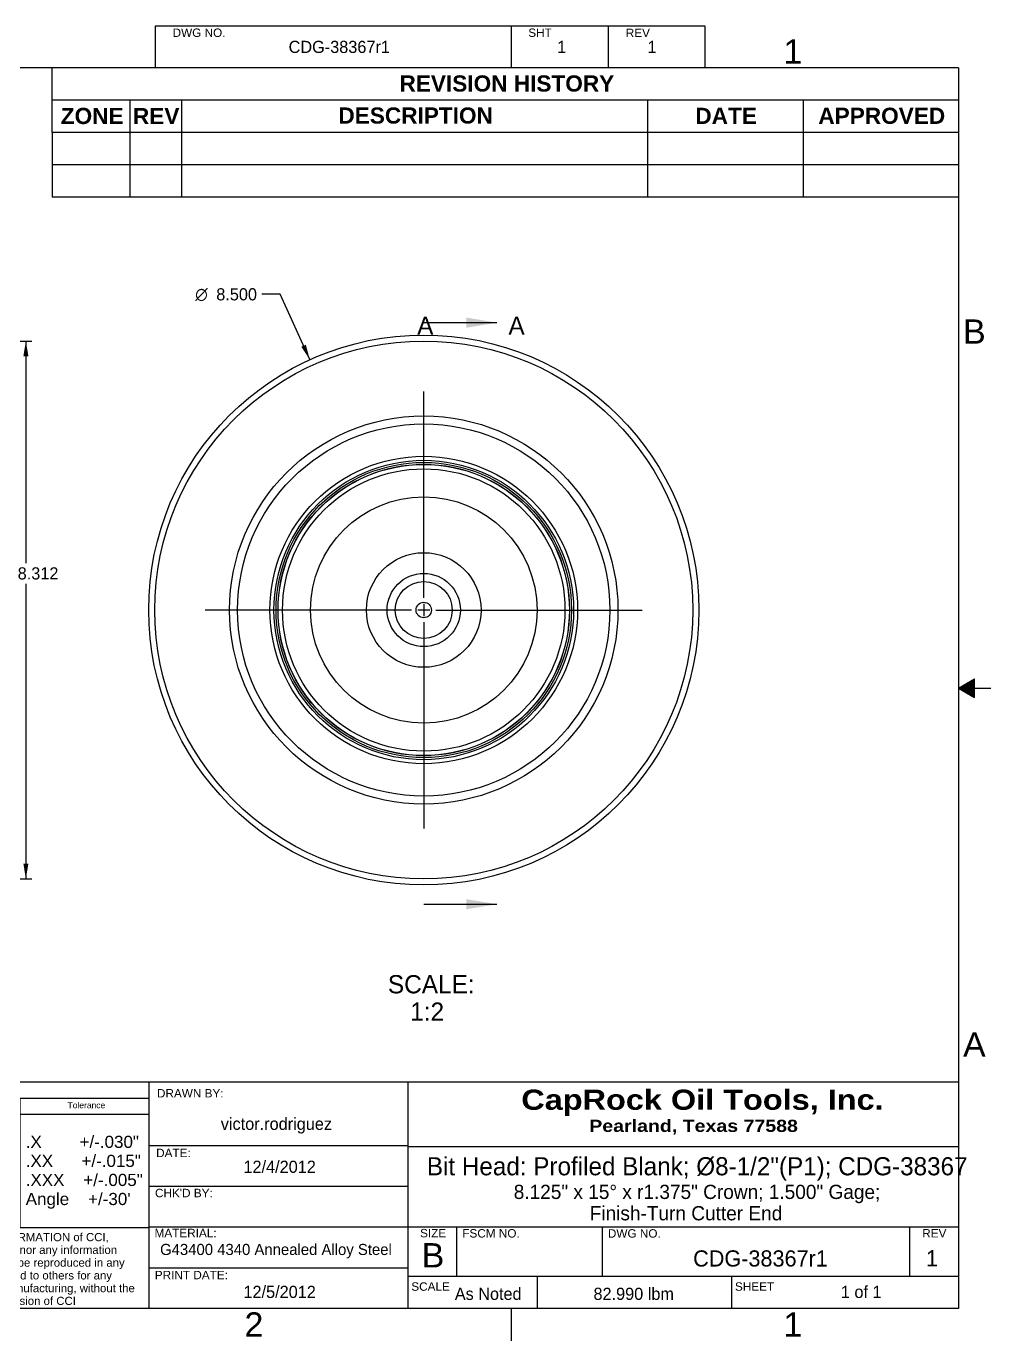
# Model space of a CAD drawing. Header units: inches. Extents: x 0.5 to 44.5, y 0.5 to 24.1.
# Drawn here: x 9.01 to 16.46, y 0.46 to 10.61 of the extents above; entities that cross this region are included whole.
import ezdxf
from ezdxf.enums import TextEntityAlignment as Align
from ezdxf.lldxf.tags import DXFTag

# ---------------------------------------------------------------- set-up
doc = ezdxf.new("R2010")
doc.units = ezdxf.units.IN
doc.header["$MEASUREMENT"] = 0
doc.layers.add('CDG-38367R1', color=7, linetype='Continuous')
doc.layers.add('Default', color=7, linetype='Continuous')
doc.styles.add('SEACAD_Arial', font='arial.ttf')
doc.styles.add('SEACAD_ArialB', font='arialbd.ttf')
doc.styles.add('SEACAD_Solid_Edge_ANSI', font='seans.ttf')
doc.styles.add('SEACAD_Solid_Edge_ANSI1_Symbols', font='semeca1.ttf')
doc.styles.add('SEACAD_Solid_Edge_ANSIB', font='seansbd.ttf')
tags = doc.linetypes.add('CENTER2', pattern=[1.125, 0.75, -0.125, 0.125, -0.125]).pattern_tags.tags
tags[10:11] = [DXFTag(74, 4), DXFTag(75, 0), DXFTag(340, '0'), DXFTag(46, 0.0), DXFTag(50, 0.0), DXFTag(44, 0.0), DXFTag(45, 0.0)]
tags[8:9] = [DXFTag(74, 4), DXFTag(75, 0), DXFTag(340, '0'), DXFTag(46, 0.0), DXFTag(50, 0.0), DXFTag(44, 0.0), DXFTag(45, 0.0)]
tags[6:7] = [DXFTag(74, 4), DXFTag(75, 0), DXFTag(340, '0'), DXFTag(46, 0.0), DXFTag(50, 0.0), DXFTag(44, 0.0), DXFTag(45, 0.0)]
tags[4:5] = [DXFTag(74, 4), DXFTag(75, 0), DXFTag(340, '0'), DXFTag(46, 0.0), DXFTag(50, 0.0), DXFTag(44, 0.0), DXFTag(45, 0.0)]
tags = doc.linetypes.add('HIDDEN2', pattern=[0.1875, 0.125, -0.0625]).pattern_tags.tags
tags[6:7] = [DXFTag(74, 4), DXFTag(75, 0), DXFTag(340, '0'), DXFTag(46, 0.0), DXFTag(50, 0.0), DXFTag(44, 0.0), DXFTag(45, 0.0)]
tags[4:5] = [DXFTag(74, 4), DXFTag(75, 0), DXFTag(340, '0'), DXFTag(46, 0.0), DXFTag(50, 0.0), DXFTag(44, 0.0), DXFTag(45, 0.0)]
doc.dimstyles.new('ANSI', dxfattribs={"dimtxt": 0.094, "dimasz": 0.1175, "dimexe": 0.047, "dimexo": 0.047, "dimgap": 0.047, "dimtad": 0, "dimtih": 1, "dimtoh": 1, "dimdec": 3, "dimlfac": 2, "dimzin": 4, "dimdsep": 46, "dimtxsty": 'SEACAD_Solid_Edge_ANSI', "dimblk1": '_SE_FILLED', "dimblk2": '_SE_FILLED', "dimsah": 1, "dimcen": 0.047, "dimazin": 0, "dimtfac": 1, "dimtdec": 3, "dimtofl": 0, "dimtmove": 0, "dimatfit": 3, "dimfxl": 1, "dimtolj": 1, "dimtzin": 4, "dimarcsym": 0})

# ---------------------------------------------------------------- blocks, each defined once
blk = doc.blocks.new('SEANNOT_GROUP1')
at = {"layer": 'Default', "color": 7, "linetype": 'CENTER2'}
for p, q in [((12.076, 6.197), (12.076, 7.791)), ((11.982, 6.103), (10.388, 6.103)), ((12.123, 6.103), (12.029, 6.103)), ((12.076, 6.15), (12.076, 6.056)), ((12.17, 6.103), (13.764, 6.103)), ((12.076, 6.009), (12.076, 4.415))]:
    blk.add_line(p, q, dxfattribs=at)
blk = doc.blocks.new('SE')
at = {"layer": 'CDG-38367R1', "color": 7, "linetype": 'Continuous'}
for radius in [2.125, 2.078]:
    blk.add_circle((12.076, 6.103), radius, dxfattribs=at)
at = {"layer": 'CDG-38367R1', "color": 7, "linetype": 'HIDDEN2'}
for radius in [1.5, 1.438, 1.188, 1.157, 1.141, 1.126, 1.125, 1.091, 0.875, 0.443, 0.283, 0.22, 0.0596]:
    blk.add_circle((12.076, 6.103), radius, dxfattribs=at)
blk = doc.blocks.new('SE2')
at = {"color": 7, "linetype": 'Continuous', "style": 'SEACAD_Solid_Edge_ANSI'}
blk.add_text('A', height=0.141, dxfattribs=at).set_placement((12.025, 8.371), align=Align.TOP_LEFT)
blk = doc.blocks.new('SE3')
at = {"color": 7, "linetype": 'Continuous', "style": 'SEACAD_Solid_Edge_ANSI'}
blk.add_text('A', height=0.141, dxfattribs=at).set_placement((12.73, 8.371), align=Align.TOP_LEFT)
blk = doc.blocks.new('SEANNOT_GROUP5')
at = {"linetype": 'Continuous'}
blk.add_hatch(color=7, dxfattribs=at).paths.add_polyline_path([(12.405, 3.79), (12.64, 3.829), (12.405, 3.868)])
at = {"color": 7, "linetype": 'Continuous'}
blk.add_lwpolyline([(12.076, 3.829), (12.64, 3.829)], dxfattribs=at)
blk = doc.blocks.new('SEANNOT_GROUP6')
at = {"linetype": 'Continuous'}
blk.add_hatch(color=7, dxfattribs=at).paths.add_polyline_path([(12.405, 8.284), (12.64, 8.324), (12.405, 8.363)])
at = {"color": 7, "linetype": 'Continuous'}
blk.add_lwpolyline([(12.076, 8.324), (12.64, 8.324)], dxfattribs=at)
blk = doc.blocks.new('SE1')
at = {"color": 7, "linetype": 'CENTER2', "const_width": 0.0006}
blk.add_lwpolyline([(12.076, 3.829), (12.076, 8.324)], dxfattribs=at)
for name in ['SE2', 'SEANNOT_GROUP6', 'SE3', 'SEANNOT_GROUP5']:
    blk.add_blockref(name, (0, 0))
blk = doc.blocks.new('GDimGGroup')
at = {"layer": 'Default', "linetype": 'Continuous'}
for points in [[(9.022, 8.064), (9.002, 8.182), (8.983, 8.064)], [(9.022, 4.143), (8.983, 4.143), (9.002, 4.025)]]:
    blk.add_hatch(color=7, dxfattribs=at).paths.add_polyline_path(points)
at = {"layer": 'Default', "color": 7, "linetype": 'Continuous'}
for p, q in [((6.476, 8.182), (9.049, 8.182)), ((9.002, 8.182), (9.002, 6.466)), ((9.002, 6.306), (9.002, 4.025)), ((6.476, 4.025), (9.049, 4.025))]:
    blk.add_line(p, q, dxfattribs=at)
for s, style, p in [('O', 'SEACAD_Solid_Edge_ANSI1_Symbols', (8.775, 6.433)), ('8.312', 'SEACAD_Solid_Edge_ANSI', (8.939, 6.433))]:
    blk.add_text(s, height=0.094, dxfattribs=dict(at, style=style)).set_placement(p, align=Align.TOP_LEFT)
blk = doc.blocks.new('DMBLK41')
at = {"layer": 'Default', "linetype": 'Continuous', "transparency": 16777216}
blk.add_hatch(color=7, dxfattribs=at).paths.add_polyline_path([(11.13, 8.137), (11.196, 8.038), (11.165, 8.153)])
at = {"layer": 'Default', "color": 7, "linetype": 'Continuous', "transparency": 16777216}
for p, q in [((10.966, 8.543), (10.825, 8.543)), ((11.196, 8.038), (10.966, 8.543))]:
    blk.add_line(p, q, dxfattribs=at)
for s, style, p in [('O', 'SEACAD_Solid_Edge_ANSI1_Symbols', (10.31, 8.59)), ('8.500', 'SEACAD_Solid_Edge_ANSI', (10.473, 8.59))]:
    blk.add_text(s, height=0.094, dxfattribs=dict(at, style=style)).set_placement(p, align=Align.TOP_LEFT)
blk = doc.blocks.new('_SE_FILLED')
at = {"color": 0}
blk.add_line((0, 0), (-1, 0), dxfattribs=at)
blk.add_solid([(0, 0), (-1, -0.1665), (-1, 0.1665), (0, 0)], dxfattribs=at)
blk = doc.blocks.new('SEANNOT_GROUP8')
at = {"layer": 'Default', "color": 7, "linetype": 'Continuous', "style": 'SEACAD_Solid_Edge_ANSI'}
blk.add_text('1 of 1', height=0.094, dxfattribs=at).set_placement((15.298, 0.88), align=Align.TOP_LEFT)
blk = doc.blocks.new('SEANNOT_GROUP9')
at = {"layer": 'Default', "color": 7, "linetype": 'Continuous', "style": 'SEACAD_Solid_Edge_ANSI'}
blk.add_text('82.990 lbm', height=0.094, dxfattribs=at).set_placement((13.387, 0.865), align=Align.TOP_LEFT)
blk = doc.blocks.new('SEANNOT_GROUP10')
at = {"layer": 'Default', "color": 7, "linetype": 'Continuous', "style": 'SEACAD_Solid_Edge_ANSIB'}
blk.add_text('CDG-38367r1', height=0.125, dxfattribs=at).set_placement((14.157, 1.154), align=Align.TOP_LEFT)
blk = doc.blocks.new('SEANNOT_GROUP11')
at = {"layer": 'Default', "color": 7, "linetype": 'Continuous', "style": 'SEACAD_Solid_Edge_ANSIB'}
blk.add_text('1', height=0.125, dxfattribs=at).set_placement((15.956, 1.156), align=Align.TOP_LEFT)
blk = doc.blocks.new('SEANNOT_GROUP12')
at = {"layer": 'Default', "color": 7, "linetype": 'Continuous', "style": 'SEACAD_Solid_Edge_ANSI'}
blk.add_text('As Noted', height=0.0937, dxfattribs=at).set_placement((12.316, 0.865), align=Align.TOP_LEFT)
blk = doc.blocks.new('SEANNOT_GROUP13')
at = {"layer": 'Default', "color": 7, "linetype": 'Continuous', "style": 'SEACAD_Solid_Edge_ANSI'}
blk.add_text('G43400 4340 Annealed Alloy Steel', height=0.086, dxfattribs=at).set_placement((10.039, 1.204), align=Align.TOP_LEFT)
blk = doc.blocks.new('SEANNOT_GROUP14')
at = {"layer": 'Default', "color": 7, "linetype": 'Continuous', "style": 'SEACAD_Solid_Edge_ANSI'}
blk.add_text('12/5/2012', height=0.094, dxfattribs=at).set_placement((10.683, 0.88), align=Align.TOP_LEFT)
blk = doc.blocks.new('SEANNOT_GROUP17')
at = {"layer": 'Default', "color": 7, "linetype": 'Continuous', "style": 'SEACAD_Arial'}
blk.add_text('A', height=0.188, dxfattribs=at).set_placement((16.242, 2.838), align=Align.TOP_LEFT)
blk = doc.blocks.new('SEANNOT_GROUP18')
at = {"layer": 'Default', "color": 7, "linetype": 'Continuous', "style": 'SEACAD_Arial'}
blk.add_text('1', height=0.188, dxfattribs=at).set_placement((14.854, 10.513), align=Align.TOP_LEFT)
blk = doc.blocks.new('SEANNOT_GROUP22')
at = {"layer": 'Default', "color": 7, "linetype": 'Continuous', "style": 'SEACAD_Arial'}
blk.add_text('B', height=0.188, dxfattribs=at).set_placement((16.242, 8.349), align=Align.TOP_LEFT)
blk = doc.blocks.new('SEANNOT_GROUP24')
at = {"layer": 'Default', "color": 7, "linetype": 'Continuous', "style": 'SEACAD_Solid_Edge_ANSI'}
blk.add_text('CDG-38367r1', height=0.094, dxfattribs=at).set_placement((11.032, 10.502), align=Align.TOP_LEFT)
blk = doc.blocks.new('SEANNOT_GROUP25')
at = {"layer": 'Default', "color": 7, "linetype": 'Continuous', "style": 'SEACAD_Solid_Edge_ANSI'}
blk.add_text('1', height=0.094, dxfattribs=at).set_placement((13.106, 10.502), align=Align.TOP_LEFT)
blk = doc.blocks.new('SEANNOT_GROUP26')
at = {"layer": 'Default', "color": 7, "linetype": 'Continuous', "style": 'SEACAD_Solid_Edge_ANSI'}
blk.add_text('1', height=0.094, dxfattribs=at).set_placement((13.805, 10.502), align=Align.TOP_LEFT)
blk = doc.blocks.new('SEANNOT_GROUP29')
at = {"layer": 'Default', "color": 7, "linetype": 'Continuous', "style": 'SEACAD_Arial'}
blk.add_text('2', height=0.188, dxfattribs=at).set_placement((10.691, 0.675), align=Align.TOP_LEFT)
blk = doc.blocks.new('SEANNOT_GROUP30')
at = {"layer": 'Default', "color": 7, "linetype": 'Continuous', "style": 'SEACAD_Arial'}
blk.add_text('1', height=0.188, dxfattribs=at).set_placement((14.854, 0.675), align=Align.TOP_LEFT)
blk = doc.blocks.new('SEANNOT_GROUP31')
at = {"layer": 'Default', "color": 7, "linetype": 'Continuous', "style": 'SEACAD_Solid_Edge_ANSI'}
blk.add_text('12/4/2012', height=0.094, dxfattribs=at).set_placement((10.683, 1.847), align=Align.TOP_LEFT)
blk = doc.blocks.new('SEANNOT_GROUP32')
at = {"layer": 'Default', "color": 7, "linetype": 'Continuous', "style": 'SEACAD_Solid_Edge_ANSI'}
blk.add_text('victor.rodriguez', height=0.094, dxfattribs=at).set_placement((10.508, 2.179), align=Align.TOP_LEFT)
blk = doc.blocks.new('SEANNOT_GROUP34')
at = {"layer": 'Default', "color": 7, "linetype": 'Continuous', "style": 'SEACAD_Solid_Edge_ANSIB'}
blk.add_text('Bit Head: Profiled Blank; Ø8-1/2"(P1); CDG-38367', height=0.14, dxfattribs=at).set_placement((12.1, 1.874), align=Align.TOP_LEFT)
blk = doc.blocks.new('SEANNOT_GROUP35')
at = {"layer": 'Default', "color": 7, "linetype": 'Continuous', "style": 'SEACAD_Solid_Edge_ANSIB'}
for s, p in [('8.125" x 15° x r1.375" Crown; 1.500" Gage;', (12.771, 1.661)), ('Finish-Turn Cutter End', (13.358, 1.496))]:
    blk.add_text(s, height=0.11, dxfattribs=at).set_placement(p, align=Align.TOP_LEFT)
blk = doc.blocks.new('SEANNOT_GROUP36')
at = {"layer": 'Default', "linetype": 'Continuous'}
h = blk.add_hatch(color=7, dxfattribs=at)
edge = h.paths.add_edge_path()
edge.add_ellipse((3.451, 1.002), major_axis=(0.0157, 0), ratio=1, start_angle=0, end_angle=360)
at = {"layer": 'Default', "color": 7, "linetype": 'Continuous'}
blk.add_lwpolyline([(3.718, 0.817), (3.451, 1.002)], dxfattribs=at)
at = {"layer": 'Default', "color": 7, "linetype": 'Continuous', "style": 'SEACAD_Solid_Edge_ANSI'}
for s, p in [('Machined feature or', (3.735, 0.841)), ('surface on this operation.', (3.735, 0.77))]:
    blk.add_text(s, height=0.047, dxfattribs=at).set_placement(p, align=Align.TOP_LEFT)
blk = doc.blocks.new('SEANNOT_GROUP37')
at = {"layer": 'Default', "linetype": 'Continuous'}
h = blk.add_hatch(color=7, dxfattribs=at)
edge = h.paths.add_edge_path()
edge.add_ellipse((3.386, 0.691), major_axis=(0.0157, 0), ratio=1, start_angle=0, end_angle=360)
at = {"layer": 'Default', "color": 7, "linetype": 'Continuous'}
blk.add_lwpolyline([(3.728, 0.615), (3.386, 0.691)], dxfattribs=at)
at = {"layer": 'Default', "color": 7, "linetype": 'Continuous', "style": 'SEACAD_Solid_Edge_ANSI'}
for s, p in [('Must be inspected ', (3.745, 0.639)), ('and  documented ', (3.745, 0.568)), ('on each part.', (3.745, 0.498))]:
    blk.add_text(s, height=0.047, dxfattribs=at).set_placement(p, align=Align.TOP_LEFT)
blk = doc.blocks.new('SEANNOT_GROUP38')
at = {"layer": 'Default', "linetype": 'Continuous'}
h = blk.add_hatch(color=7, dxfattribs=at)
edge = h.paths.add_edge_path()
edge.add_ellipse((3.535, 1.878), major_axis=(0.0157, 0), ratio=1, start_angle=0, end_angle=360)
at = {"layer": 'Default', "color": 7, "linetype": 'Continuous'}
blk.add_lwpolyline([(3.788, 1.966), (3.535, 1.878)], dxfattribs=at)
at = {"layer": 'Default', "color": 7, "linetype": 'Continuous', "style": 'SEACAD_Solid_Edge_ANSI'}
for s, p in [('Must be inspected', (3.805, 1.989)), ('on each part.', (3.805, 1.919))]:
    blk.add_text(s, height=0.047, dxfattribs=at).set_placement(p, align=Align.TOP_LEFT)
blk = doc.blocks.new('SEANNOT_GROUP39')
at = {"layer": 'Default', "linetype": 'Continuous'}
h = blk.add_hatch(color=7, dxfattribs=at)
edge = h.paths.add_edge_path()
edge.add_ellipse((4.142, 1.267), major_axis=(0.0157, 0), ratio=1, start_angle=0, end_angle=360)
at = {"layer": 'Default', "color": 7, "linetype": 'Continuous'}
blk.add_lwpolyline([(3.906, 1.035), (4.142, 1.267)], dxfattribs=at)
at = {"layer": 'Default', "color": 7, "linetype": 'Continuous', "style": 'SEACAD_Solid_Edge_ANSI'}
for s, p in [('For information only', (3.874, 1.011)), ('NOT to be inspected.', (3.874, 0.941))]:
    blk.add_text(s, height=0.047, dxfattribs=at).set_placement(p, align=Align.TOP_LEFT)
blk = doc.blocks.new('SEANNOT_GROUP40')
at = {"layer": 'Default', "color": 7, "linetype": 'Continuous'}
blk.add_line((2.628, 1.568), (2.628, 1.734), dxfattribs=at)
blk.add_lwpolyline([(2.628, 1.892), (2.628, 1.734), (2.778, 1.734), (2.778, 1.892), (2.628, 1.892)], dxfattribs=at)
at = {"layer": 'Default', "color": 7, "linetype": 'Continuous', "style": 'SEACAD_Solid_Edge_ANSI'}
blk.add_text('ƒ', height=0.0787, dxfattribs=at).set_placement((2.667, 1.852), align=Align.TOP_LEFT)
blk = doc.blocks.new('SEANNOT_GROUP41')
at = {"layer": 'Default', "linetype": 'Continuous'}
blk.add_hatch(color=7, dxfattribs=at).paths.add_polyline_path([(3.04, 1.352), (2.98, 1.284), (3.069, 1.266)])
at = {"layer": 'Default', "color": 7, "linetype": 'Continuous'}
for points in [[(3.255, 1.099), (3.01, 1.318)], [(3.255, 1.111), (3.255, 0.954), (3.405, 0.954), (3.405, 1.111), (3.255, 1.111)]]:
    blk.add_lwpolyline(points, dxfattribs=at)
at = {"layer": 'Default', "color": 7, "linetype": 'Continuous', "style": 'SEACAD_Solid_Edge_ANSI'}
blk.add_text('ƒ', height=0.0787, dxfattribs=at).set_placement((3.294, 1.072), align=Align.TOP_LEFT)
blk = doc.blocks.new('SEANNOT_GROUP42')
at = {"layer": 'Default', "linetype": 'Continuous'}
h = blk.add_hatch(color=7, dxfattribs=at)
edge = h.paths.add_edge_path()
edge.add_ellipse((3.696, 1.28), major_axis=(0.0157, 0), ratio=1, start_angle=0, end_angle=360)
at = {"layer": 'Default', "color": 7, "linetype": 'Continuous'}
blk.add_lwpolyline([(3.771, 1.739), (3.696, 1.28)], dxfattribs=at)
at = {"layer": 'Default', "color": 7, "linetype": 'Continuous', "style": 'SEACAD_Solid_Edge_ANSI'}
for s, p in [('Must be inspected', (3.787, 1.762)), ('First Off, Last Off Only', (3.787, 1.692))]:
    blk.add_text(s, height=0.047, dxfattribs=at).set_placement(p, align=Align.TOP_LEFT)
blk = doc.blocks.new('DMBLK42')
at = {"layer": 'Default', "linetype": 'Continuous', "transparency": 16777216}
for points in [[(3.02, 1.891), (2.942, 1.878), (3.02, 1.865)], [(3.574, 1.891), (3.574, 1.865), (3.653, 1.878)]]:
    blk.add_hatch(color=7, dxfattribs=at).paths.add_polyline_path(points)
at = {"layer": 'Default', "color": 7, "linetype": 'Continuous', "transparency": 16777216}
for p, q in [((3.412, 1.957), (3.177, 1.957)), ((2.942, 1.418), (2.942, 1.917)), ((2.942, 1.878), (3.055, 1.878)), ((3.552, 1.878), (3.653, 1.878)), ((3.653, 1.568), (3.653, 1.917)), ((3.177, 1.799), (3.412, 1.799))]:
    blk.add_line(p, q, dxfattribs=at)
for centre, start, end in [((3.177, 1.878), 90, 270), ((3.412, 1.878), 270, 90)]:
    blk.add_arc(centre, 0.0787, start, end, dxfattribs=at)
at = {"layer": 'Default', "color": 7, "linetype": 'Continuous', "transparency": 16777216, "style": 'SEACAD_Solid_Edge_ANSI'}
blk.add_text('.711', height=0.0787, dxfattribs=at).set_placement((3.217, 1.917), align=Align.TOP_LEFT)
blk = doc.blocks.new('DMBLK43')
at = {"layer": 'Default', "linetype": 'Continuous', "transparency": 16777216}
for points in [[(4.21, 1.45), (4.197, 1.529), (4.184, 1.45)], [(4.21, 1.225), (4.184, 1.225), (4.197, 1.146)]]:
    blk.add_hatch(color=7, dxfattribs=at).paths.add_polyline_path(points)
at = {"layer": 'Default', "color": 7, "linetype": 'Continuous', "transparency": 16777216}
for p, q in [((3.692, 1.529), (4.236, 1.529)), ((4.197, 1.529), (4.197, 1.481)), ((4.197, 1.27), (4.197, 1.146)), ((3.692, 1.146), (4.236, 1.146))]:
    blk.add_line(p, q, dxfattribs=at)
at = {"layer": 'Default', "color": 7, "linetype": 'Continuous', "transparency": 16777216, "style": 'SEACAD_Solid_Edge_ANSI'}
for s, p in [('(', (4.075, 1.377)), ('.383', (4.095, 1.377)), (')', (4.298, 1.377))]:
    blk.add_text(s, height=0.0787, dxfattribs=at).set_placement(p, align=Align.TOP_LEFT)
blk = doc.blocks.new('DMBLK44')
at = {"layer": 'Default', "linetype": 'Continuous', "transparency": 16777216}
for points in [[(2.706, 0.79), (2.706, 0.816), (2.628, 0.803)], [(3.574, 0.79), (3.653, 0.803), (3.574, 0.816)]]:
    blk.add_hatch(color=7, dxfattribs=at).paths.add_polyline_path(points)
at = {"layer": 'Default', "color": 7, "linetype": 'Continuous', "transparency": 16777216}
for p, q in [((2.628, 1.106), (2.628, 0.764)), ((3.653, 1.106), (3.653, 0.764)), ((3.317, 0.882), (2.991, 0.882)), ((2.628, 0.803), (2.885, 0.803)), ((2.991, 0.724), (3.317, 0.724)), ((3.423, 0.803), (3.653, 0.803))]:
    blk.add_line(p, q, dxfattribs=at)
for centre, start, end in [((2.991, 0.803), 90, 270), ((3.317, 0.803), 270, 90)]:
    blk.add_arc(centre, 0.0787, start, end, dxfattribs=at)
at = {"layer": 'Default', "color": 7, "linetype": 'Continuous', "transparency": 16777216, "style": 'SEACAD_Solid_Edge_ANSI'}
for s, p in [('1.025', (3.031, 0.842)), ('Feat. 2', (2.995, 0.685))]:
    blk.add_text(s, height=0.0787, dxfattribs=at).set_placement(p, align=Align.TOP_LEFT)
blk = doc.blocks.new('SEANNOT_GROUP43')
at = {"layer": 'Default', "color": 7, "linetype": 'CENTER2'}
blk.add_line((5.02, 1.836), (5.346, 1.836), dxfattribs=at)
blk = doc.blocks.new('SEANNOT_GROUP44')
at = {"layer": 'Default', "color": 7, "linetype": 'CENTER2'}
for p, q in [((4.724, 1.961), (4.724, 1.968)), ((4.599, 1.836), (4.593, 1.836)), ((4.787, 1.836), (4.662, 1.836)), ((4.724, 1.899), (4.724, 1.774)), ((4.849, 1.836), (4.856, 1.836)), ((4.724, 1.711), (4.724, 1.705))]:
    blk.add_line(p, q, dxfattribs=at)
blk = doc.blocks.new('SE6')
at = {"layer": 'Default', "color": 7, "linetype": 'Continuous'}
for p, q in [((5.277, 1.93), (5.089, 1.899)), ((5.277, 1.836), (5.277, 1.93)), ((5.089, 1.836), (5.089, 1.899)), ((5.089, 1.836), (5.089, 1.774)), ((5.277, 1.836), (5.277, 1.743)), ((5.277, 1.743), (5.089, 1.774))]:
    blk.add_line(p, q, dxfattribs=at)
for radius in [0.0937, 0.0625]:
    blk.add_circle((4.724, 1.836), radius, dxfattribs=at)
at = {"layer": 'Default'}
for name in ['SEANNOT_GROUP44', 'SEANNOT_GROUP43']:
    blk.add_blockref(name, (0, 0), dxfattribs=at)
blk = doc.blocks.new('DMBLK45')
at = {"layer": 'Default', "linetype": 'Continuous', "transparency": 16777216}
for points in [[(3.849, 1.458), (3.823, 1.458), (3.836, 1.379)], [(3.849, 1.067), (3.836, 1.146), (3.823, 1.067)]]:
    blk.add_hatch(color=7, dxfattribs=at).paths.add_polyline_path(points)
at = {"layer": 'Default', "color": 7, "linetype": 'Continuous', "transparency": 16777216}
for p, q in [((3.836, 1.536), (3.836, 1.379)), ((2.981, 1.379), (3.876, 1.379)), ((3.692, 1.146), (3.876, 1.146)), ((3.836, 1.146), (3.836, 0.988))]:
    blk.add_line(p, q, dxfattribs=at)
at = {"layer": 'Default', "color": 7, "linetype": 'Continuous', "transparency": 16777216, "style": 'SEACAD_Solid_Edge_ANSI'}
blk.add_text('.233', height=0.0787, dxfattribs=at).set_placement((3.733, 1.302), align=Align.TOP_LEFT)
blk = doc.blocks.new('SYMBOL_2')
at = {"layer": 'Default', "color": 7, "linetype": 'Continuous'}
for p, q in [((2.5, 0.3939), (2.5, 2.1439)), ((2.5, 2.1439), (6.5, 2.1439)), ((2.5, 2.0189), (6.5, 2.0189)), ((4.5, 0.3939), (4.5, 2.0189)), ((5.5, 2.0189), (5.5, 1.0189)), ((5.5, 1.8939), (6.5, 1.8939)), ((2.6276, 1.1458), (2.6276, 1.5289)), ((2.6276, 1.5289), (3.6526, 1.5289)), ((3.6526, 1.5289), (3.6526, 1.1458)), ((3.6526, 1.1458), (2.6276, 1.1458)), ((4.5, 1.0189), (6.5, 1.0189))]:
    blk.add_line(p, q, dxfattribs=at)
blk.add_circle((2.9417, 1.3788), 0.0914, dxfattribs=at)
at = {"layer": 'Default'}
for name in ['SEANNOT_GROUP38', 'SE6', 'SEANNOT_GROUP40', 'SEANNOT_GROUP42', 'SEANNOT_GROUP41', 'SEANNOT_GROUP39', 'SEANNOT_GROUP36', 'SEANNOT_GROUP37']:
    blk.add_blockref(name, (0, 0), dxfattribs=at)
at = {"layer": 'Default', "color": 7, "linetype": 'Continuous', "style": 'SEACAD_Arial'}
for s, height, p in [('UNLESS OTHERWISE SPECIFIED', 0.046875, (3.9507, 2.1013)), ('Tolerance', 0.04687, (5.8685, 1.9874)), ('.X        +/-.030"', 0.094, (5.5453, 1.7278)), ('Do Not Scale This Drawing', 0.046875, (4.5272, 1.6864)), ('All Dimensions are in Inches', 0.046875, (4.5272, 1.613)), ('Break Sharp Edges .015 Max.', 0.046875, (4.5272, 1.5397)), ('.XX      +/-.015"', 0.094, (5.5453, 1.5807)), ('Inside Corner Radii .030 Max.', 0.046875, (4.5272, 1.4663)), ('.XXX    +/-.005"', 0.094, (5.5453, 1.4336)), ('Threads Conform to Federal ', 0.046875, (4.5272, 1.3929)), ('Standard H-2B', 0.046875, (4.5272, 1.3196)), ('Bolt Holes Straddle Common ', 0.046875, (4.5272, 1.2462)), ("Angle    +/-30'", 0.094, (5.5453, 1.2864)), ('Centerline', 0.04687, (4.5272, 1.1728)), ('Finish 250 RMS', 0.046875, (4.5272, 1.0995)), ('PROPRIETARY INFORMATION of CCI, ', 0.063, (4.6174, 0.9762)), ('Neither this document nor any information', 0.063, (4.6174, 0.8776)), ('disclosed herein shall be reproduced in any', 0.063, (4.6174, 0.779)), ('form, used, or disclosed to others for any', 0.063, (4.6174, 0.6804)), ('purpose, including manufacturing, without the ', 0.063, (4.6174, 0.5818)), ('express written permission of CCI', 0.063, (4.6174, 0.4832))]:
    blk.add_text(s, height=height, dxfattribs=at).set_placement(p, align=Align.TOP_LEFT)
at = {"layer": 'Default', "color": 7, "linetype": 'Continuous'}
dim = blk.add_linear_dim(base=(3.6526, 1.8778), p1=(2.9417, 1.3788), p2=(3.6526, 1.5289), text='\\A1;<>', dimstyle='ANSI', override={"dimtxt": 0.07874, "dimasz": 0.07874, "dimexe": 0.03937, "dimexo": 0.03937, "dimgap": 0.03937, "dimlfac": 1, "dimcen": 0.03937, "dimadec": 0}, dxfattribs=at)
dim.commit()
dim.dimension.update_dxf_attribs({"geometry": 'DMBLK42', "text_midpoint": (3.2947, 1.8778), "dimtype": 160})
for base, p1, p2, angle, text, picture, middle, dimtype in [((2.6276, 0.8031), (2.6276, 1.5289), (3.6526, 1.5289), 0, '\\A1;<>\\PFeat. 2', 'DMBLK44', (3.1542, 0.8031), 161), ((3.8361, 1.1458), (2.9417, 1.3788), (3.6526, 1.1458), 90, '\\A1;<>', 'DMBLK45', (3.8361, 1.2623), 160), ((4.1967, 1.5289), (3.6526, 1.5289), (3.6526, 1.1458), 270, '\\A1;(<>)', 'DMBLK43', (4.1967, 1.3374), 161)]:
    dim = blk.add_linear_dim(base=base, p1=p1, p2=p2, angle=angle, text=text, dimstyle='ANSI', override={"dimtxt": 0.07874, "dimasz": 0.07874, "dimexe": 0.03937, "dimexo": 0.03937, "dimgap": 0.03937, "dimlfac": 1, "dimcen": 0.03937, "dimadec": 0}, dxfattribs=at)
    dim.commit()
    dim.dimension.update_dxf_attribs({"geometry": picture, "text_midpoint": middle, "dimtype": dimtype})

msp = doc.modelspace()

# ---------------------------------------------------------------- hatches: boundary and pattern name
at = {"layer": 'Default', "linetype": 'Continuous'}
for points in [[(16.33069, 5.57217), (16.20569, 5.5), (16.33069, 5.5)], [(16.33069, 5.5), (16.20569, 5.5), (16.33069, 5.42783)]]:
    msp.add_hatch(color=7, dxfattribs=at).paths.add_polyline_path(points)

# ---------------------------------------------------------------- linework, layer by layer
at = {"layer": 'Default', "color": 7, "linetype": 'Continuous'}
for p, q in [((14.24999, 10.6143), (9.99999, 10.6143)), ((9.99999, 10.6143), (9.99999, 10.2943)), ((12.74999, 10.6143), (12.74999, 10.2943)), ((13.49999, 10.6143), (13.49999, 10.2943)), ((14.24999, 10.2943), (14.24999, 10.6143)), ((16.20569, 10.2943), (0.79429, 10.2943)), ((9.20569, 9.7943), (9.20569, 10.2943)), ((16.20569, 10.2943), (16.20569, 0.7057)), ((16.20569, 10.0443), (9.20569, 10.0443)), ((9.80569, 10.0443), (9.80569, 9.7943)), ((10.20569, 10.0443), (10.20569, 9.7943)), ((13.80569, 10.0443), (13.80569, 9.7943)), ((15.00569, 10.0443), (15.00569, 9.7943)), ((16.20569, 9.7943), (9.20569, 9.7943)), ((9.20569, 9.7943), (9.20569, 9.2943)), ((9.80569, 9.7943), (9.80569, 9.2943)), ((10.20569, 9.7943), (10.20569, 9.2943)), ((13.80569, 9.7943), (13.80569, 9.2943)), ((15.00569, 9.7943), (15.00569, 9.2943)), ((16.20569, 9.5443), (9.20569, 9.5443)), ((16.20569, 9.2943), (9.20569, 9.2943)), ((16.20569, 5.5), (16.33069, 5.57217)), ((16.20569, 5.5), (16.45569, 5.5)), ((16.20569, 5.5), (16.33069, 5.42783)), ((16.33069, 5.42783), (16.33069, 5.57217)), ((9.95569, 2.4557), (16.20569, 2.4557)), ((9.95569, 0.7057), (9.95569, 2.4557)), ((11.95569, 0.7057), (11.95569, 2.4557)), ((11.95569, 1.9607), (9.95569, 1.9607)), ((11.95569, 1.9557), (16.20569, 1.9557)), ((11.95569, 1.6482), (9.95569, 1.6482)), ((9.95569, 1.3357), (16.20569, 1.3357)), ((12.33069, 0.9557), (12.33069, 1.3357)), ((13.45569, 0.9557), (13.45569, 1.3357)), ((15.83069, 0.9557), (15.83069, 1.3357)), ((9.95569, 1.0182), (11.95569, 1.0182)), ((11.95569, 0.9557), (16.20569, 0.9557)), ((12.95569, 0.7057), (12.95569, 0.9557)), ((14.45569, 0.7057), (14.45569, 0.9557)), ((16.20569, 0.7057), (0.79429, 0.7057)), ((12.74999, 0.7057), (12.74999, 0.4557))]:
    msp.add_line(p, q, dxfattribs=at)

# ---------------------------------------------------------------- block references
for name in ['SE1', 'SE']:
    msp.add_blockref(name, (0, 0))
at = {"layer": 'Default'}
for name in ['SEANNOT_GROUP24', 'SEANNOT_GROUP25', 'SEANNOT_GROUP26', 'SEANNOT_GROUP18', 'SEANNOT_GROUP22', 'GDimGGroup', 'SEANNOT_GROUP1', 'SEANNOT_GROUP17', 'SEANNOT_GROUP32', 'SEANNOT_GROUP31', 'SEANNOT_GROUP34', 'SEANNOT_GROUP35', 'SEANNOT_GROUP13', 'SEANNOT_GROUP10', 'SEANNOT_GROUP11', 'SEANNOT_GROUP14', 'SEANNOT_GROUP12', 'SEANNOT_GROUP9', 'SEANNOT_GROUP8', 'SEANNOT_GROUP29', 'SEANNOT_GROUP30']:
    msp.add_blockref(name, (0, 0), dxfattribs=at)
at = {"layer": 'Default', "color": 5}
msp.add_blockref('SYMBOL_2', (3.45569, 0.31176), dxfattribs=at)

# ---------------------------------------------------------------- texts
at = {"color": 7, "linetype": 'Continuous', "style": 'SEACAD_Solid_Edge_ANSI'}
for s, p in [('SCALE:', (11.79881, 3.28113)), ('1:2', (11.97096, 3.06963))]:
    msp.add_text(s, height=0.141, dxfattribs=at).set_placement(p, align=Align.TOP_LEFT)
at = {"layer": 'Default', "color": 7, "linetype": 'Continuous'}
for s, height, style, p in [('DWG NO.', 0.065, 'SEACAD_Arial', (10.13575, 10.597)), ('SHT', 0.065, 'SEACAD_Arial', (12.88323, 10.597)), ('REV', 0.065, 'SEACAD_Arial', (13.63654, 10.596)), ('REVISION HISTORY', 0.125, 'SEACAD_ArialB', (11.88848, 10.23485)), ('ZONE', 0.125, 'SEACAD_ArialB', (9.27194, 9.98387)), ('REV', 0.125, 'SEACAD_ArialB', (9.82938, 9.98304)), ('DESCRIPTION', 0.125, 'SEACAD_ArialB', (11.41654, 9.9872)), ('DATE', 0.125, 'SEACAD_ArialB', (14.17386, 9.98454)), ('APPROVED', 0.125, 'SEACAD_ArialB', (15.12403, 9.98517)), ('DRAWN BY:', 0.065, 'SEACAD_Arial', (10.01499, 2.40056)), ('DATE:', 0.065, 'SEACAD_Arial', (10.00836, 1.9394)), ("CHK'D BY:", 0.065, 'SEACAD_Arial', (9.99984, 1.62961)), ('MATERIAL:', 0.065, 'SEACAD_Arial', (9.99634, 1.32068)), ('SIZE', 0.065, 'SEACAD_Arial', (12.04772, 1.31966)), ('FSCM NO.', 0.065, 'SEACAD_Arial', (12.37358, 1.31809)), ('DWG NO.', 0.065, 'SEACAD_Arial', (13.49837, 1.31729)), ('REV', 0.065, 'SEACAD_Arial', (15.92702, 1.31857)), ('B', 0.188, 'SEACAD_Arial', (12.05965, 1.20965)), ('PRINT DATE:', 0.065, 'SEACAD_Arial', (9.99819, 0.99566)), ('SCALE', 0.065, 'SEACAD_Arial', (11.97967, 0.90678)), ('SHEET', 0.065, 'SEACAD_Arial', (14.48017, 0.90678))]:
    msp.add_text(s, height=height, dxfattribs=dict(at, style=style)).set_placement(p, align=Align.TOP_LEFT)
at = {"layer": 'Default', "color": 7, "linetype": 'Continuous', "style": 'SEACAD_ArialB', "width": 1.15}
for s, height, p in [('CapRock Oil Tools, Inc.', 0.156, (12.8296, 2.39632)), ('Pearland, Texas 77588', 0.094, (13.35451, 2.16325))]:
    msp.add_text(s, height=height, dxfattribs=at).set_placement(p, align=Align.TOP_LEFT)

# ---------------------------------------------------------------- dimensions: what is measured, and where the dimension line sits
at = {"layer": 'Default', "color": 7, "linetype": 'Continuous'}
dim = msp.add_diameter_dim_2p(p1=(12.95565, 4.16911), p2=(11.19614, 8.03778), text='\\A1;<>', dimstyle='ANSI', dxfattribs=at)
dim.commit()
dim.dimension.update_dxf_attribs({"geometry": 'DMBLK41', "text_midpoint": (10.82519, 8.54339), "dimtype": 163})

doc.saveas('drawing.dxf')
